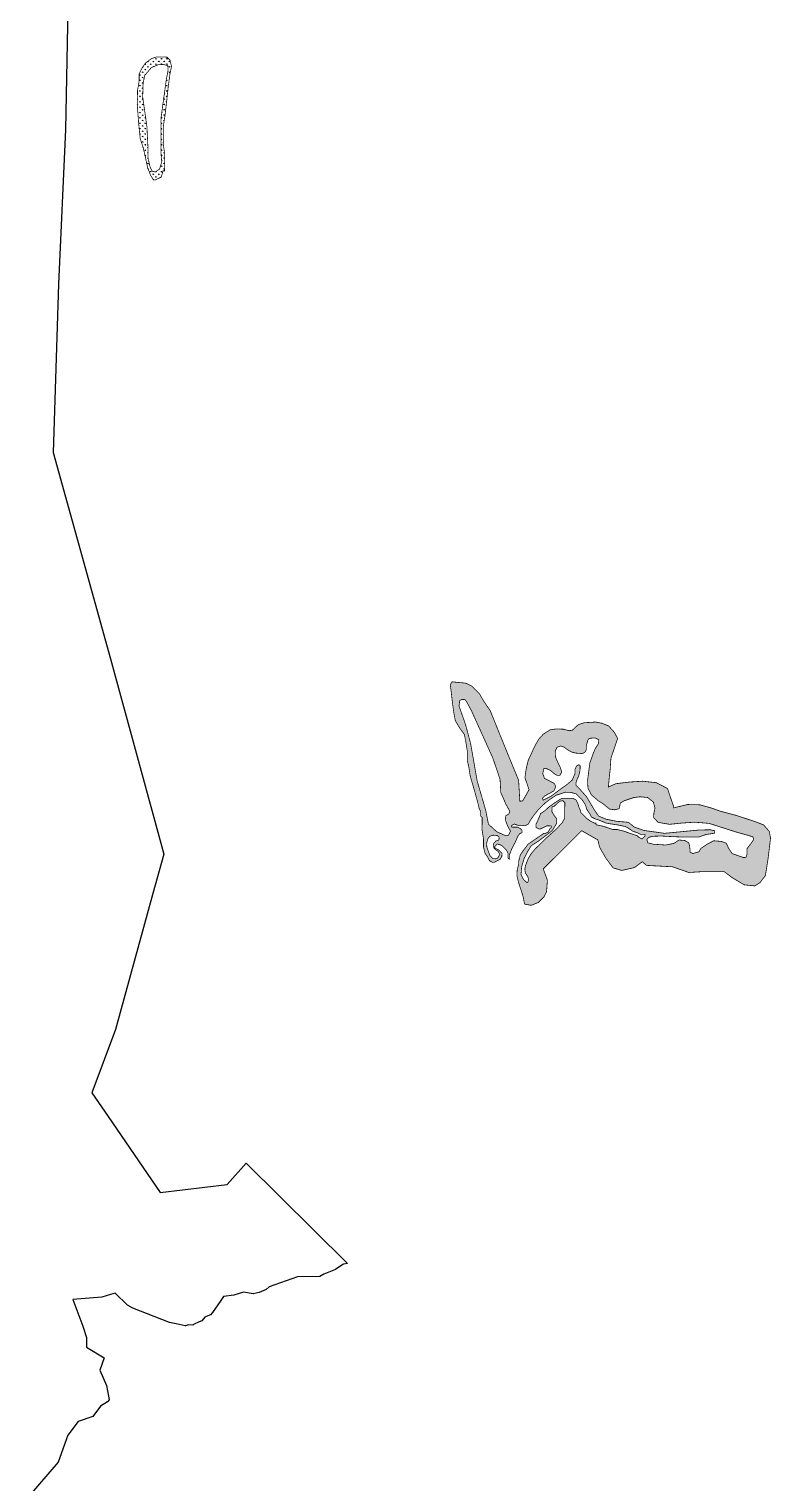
# Model space of a CAD drawing. Header units: metres. Extents: x 319750 to 415268, y 1725605 to 1842937.
# Drawn here: x 334976 to 336928, y 1778584 to 1782412 of the extents above; entities that cross this region are included whole.
import ezdxf

# ---------------------------------------------------------------- set-up
doc = ezdxf.new("R2010")
doc.units = ezdxf.units.M
doc.header["$MEASUREMENT"] = 0
doc.layers.add('DISTRICT BOUNDRY', color=86, linetype='Continuous')
doc.layers.add('MANGROOVES BUFFER ZONE', color=120, linetype='Continuous')

msp = doc.modelspace()

# ---------------------------------------------------------------- hatches: boundary and pattern name
at = {"layer": 'MANGROOVES BUFFER ZONE'}
h = msp.add_hatch(dxfattribs=at)
h.set_pattern_fill('GRASS', color=256, scale=10)
h.paths.add_polyline_path([(335346.6, 1782330.4), (335338.6, 1782338.5), (335326.4, 1782338.6), (335310.2, 1782338.8), (335298.1, 1782334.8), (335281.8, 1782322.8), (335273.6, 1782310.7), (335265.4, 1782294.6), (335265.2, 1782274.3), (335260.9, 1782250.1), (335260.6, 1782209.6), (335264.3, 1782161), (335268, 1782124.5), (335275.9, 1782100.2), (335279.8, 1782084), (335287.6, 1782047.5), (335295.5, 1782027.1), (335303.5, 1782014.9), (335307.6, 1782014.9), (335323.8, 1782022.9), (335328, 1782039), (335332.1, 1782039), (335332.3, 1782063.3), (335332.4, 1782083.5), (335328.6, 1782111.9), (335329, 1782156.4), (335333.3, 1782184.7), (335337.6, 1782221.1), (335342, 1782261.6), (335346.3, 1782293.9), (335350.5, 1782314.1)])
h.paths.add_polyline_path([(335315.4, 1782318.5), (335330, 1782319), (335340.7, 1782315.9), (335341.5, 1782303.9), (335336.6, 1782278.2), (335322.5, 1782175.8), (335322.5, 1782091.6), (335324.7, 1782061.9), (335318.9, 1782043.8), (335307.8, 1782036.2), (335299.9, 1782038), (335294.5, 1782047.8), (335288.8, 1782071.7), (335288.8, 1782094.3), (335285.7, 1782155.8), (335274.6, 1782233.9), (335275.9, 1782271.6), (335280.4, 1782291.1), (335297.7, 1782311)], flags=16)
h = msp.add_hatch(dxfattribs=at)
h.set_pattern_fill('GRASS', color=256, scale=10)
h.paths.add_polyline_path([(336487.8, 1780313), (336467.6, 1780317.2), (336467.6, 1780321.3), (336463.6, 1780321.3), (336455.5, 1780325.4), (336443.4, 1780333.6), (336435.4, 1780341.8), (336427.4, 1780350), (336427.4, 1780354), (336423.4, 1780362.1), (336419.5, 1780374.3), (336415.5, 1780382.4), (336407.4, 1780386.6), (336379.1, 1780386.8), (336371, 1780382.8), (336358.8, 1780374.8), (336342.5, 1780362.8), (336334.3, 1780354.8), (336322.1, 1780346.8), (336313.9, 1780326.6), (336309.7, 1780318.5), (336309.7, 1780310.4), (336317.7, 1780306.3), (336321.8, 1780306.3), (336338, 1780314.3), (336350.2, 1780314.2), (336350.2, 1780310.1), (336346.1, 1780306.1), (336342, 1780298), (336333.8, 1780294), (336329.8, 1780294.1), (336289.1, 1780266.1), (336276.8, 1780250), (336268.6, 1780237.9), (336264.4, 1780221.7), (336264.4, 1780213.6), (336260.2, 1780197.5), (336260, 1780181.3), (336264, 1780165.1), (336267.9, 1780152.9), (336275.8, 1780128.5), (336279.7, 1780108.3), (336297.1, 1780105.1), (336316, 1780112.4), (336331.3, 1780127.7), (336337.8, 1780141.7), (336339.9, 1780171), (336329, 1780201), (336430, 1780301.6), (336472.7, 1780277.2), (336477.2, 1780258.1), (336494, 1780228.8), (336512.5, 1780203.9), (336535.3, 1780196.8), (336569.1, 1780204.5), (336589.4, 1780219.8), (336600.7, 1780210.2), (336668.9, 1780206.5), (336712.2, 1780191.5), (336750.6, 1780193.9), (336805.4, 1780193.5), (336827.1, 1780177.3), (336857.6, 1780159.1), (336885.8, 1780156.1), (336899.7, 1780165), (336913.6, 1780183.2), (336920.6, 1780227.1), (336927.2, 1780281.6), (336923.7, 1780300), (336909, 1780316.7), (336887.8, 1780325.1), (336837.2, 1780341.7), (336794.2, 1780353.1), (336774.3, 1780360.4), (336741.5, 1780369.7), (336708.9, 1780370.5), (336672.6, 1780361.8), (336671.8, 1780366.7), (336665.1, 1780385.7), (336656, 1780412.6), (336626.7, 1780428), (336590.7, 1780431.9), (336555.6, 1780429.7), (336520, 1780425.3), (336500.2, 1780416.5), (336505.2, 1780464.2), (336507.1, 1780492.4), (336524.8, 1780544.5), (336515.9, 1780560.9), (336500.7, 1780577.7), (336482.7, 1780584.7), (336467.1, 1780587.6), (336437, 1780585.9), (336421.2, 1780580.8), (336404.8, 1780565.7), (336396, 1780565.1), (336382.3, 1780568.8), (336364, 1780569.5), (336347.6, 1780567.5), (336328.8, 1780555.6), (336316.7, 1780542), (336307.2, 1780525.4), (336289.6, 1780487.3), (336284.3, 1780466.1), (336280.7, 1780441.2), (336291.5, 1780409.4), (336274.8, 1780380.2), (336267.4, 1780378.9), (336264.1, 1780434.3), (336235, 1780504.9), (336189.4, 1780617.5), (336171.8, 1780643.4), (336161.3, 1780661.8), (336140.6, 1780682.5), (336124, 1780690.3), (336106.8, 1780691.8), (336088.7, 1780693.6), (336084.2, 1780685.4), (336086, 1780672.6), (336089.7, 1780640.2), (336093.6, 1780611.8), (336097.4, 1780591.5), (336109.4, 1780571.2), (336121.4, 1780554.9), (336125.3, 1780534.6), (336129.2, 1780510.3), (336129, 1780486), (336132.9, 1780469.8), (336136.7, 1780445.4), (336148.5, 1780404.9), (336156.4, 1780376.5), (336160.3, 1780360.2), (336164.3, 1780352.1), (336164.2, 1780340), (336168.2, 1780335.9), (336167.9, 1780303.5), (336171.8, 1780279.2), (336171.6, 1780258.9), (336175.5, 1780242.7), (336183.5, 1780230.5), (336187.5, 1780222.4), (336195.6, 1780218.3), (336199.6, 1780218.2), (336207.8, 1780222.2), (336215.9, 1780226.2), (336220, 1780234.2), (336220.1, 1780242.3), (336216.1, 1780246.4), (336212, 1780250.5), (336204, 1780254.6), (336200, 1780258.7), (336208.1, 1780266.7), (336220.2, 1780262.6), (336228.3, 1780254.4), (336232.3, 1780250.3), (336236.3, 1780242.2), (336236.2, 1780230.1), (336239.2, 1780227), (336240, 1780237.8), (336243.4, 1780247.1), (336248.2, 1780258.1), (336254.7, 1780270.1), (336259.7, 1780281.8), (336263.4, 1780289.6), (336268.3, 1780294.7), (336273.1, 1780296.1), (336273.2, 1780302.6), (336269.2, 1780306.7), (336261.1, 1780310.8), (336244.9, 1780311), (336244.9, 1780315), (336253.1, 1780319), (336265.2, 1780314.8), (336281.4, 1780314.7), (336289.5, 1780318.7), (336293.6, 1780326.8), (336301.8, 1780338.8), (336314.1, 1780354.9), (336326.3, 1780367), (336334.5, 1780375), (336350.8, 1780387), (336363, 1780395), (336375.2, 1780399), (336387.3, 1780402.9), (336399.5, 1780402.8), (336415.6, 1780398.6), (336423.7, 1780390.5), (336431.7, 1780382.3), (336439.7, 1780370.1), (336443.6, 1780357.9), (336451.6, 1780345.7), (336455.6, 1780337.6), (336463.7, 1780333.5), (336475.8, 1780329.3), (336496, 1780321.1), (336524.3, 1780316.8), (336544.5, 1780312.6), (336552.5, 1780308.5), (336564.6, 1780300.3), (336576.7, 1780296.1), (336584.8, 1780292), (336596.9, 1780291.9), (336596.9, 1780287.8), (336588.7, 1780279.8), (336580.7, 1780283.9), (336576.6, 1780288), (336564.5, 1780292.2), (336540.3, 1780300.5), (336524.2, 1780304.6), (336512, 1780304.7)])
h.paths.add_polyline_path([(336362.7, 1780305.2), (336335.8, 1780281.1), (336318.8, 1780264.2), (336307.4, 1780253.3), (336297.6, 1780241.5), (336289.3, 1780227.8), (336282.4, 1780210.2), (336280.4, 1780200.2), (336281.8, 1780190.1), (336287.3, 1780182.1), (336289.6, 1780177), (336289.9, 1780170.7), (336288.4, 1780166.1), (336286, 1780165.1), (336277.3, 1780172.4), (336270.4, 1780186.6), (336272.2, 1780207.2), (336278.7, 1780228.8), (336287.8, 1780246.6), (336297.4, 1780262.2), (336316.2, 1780274.1), (336352, 1780301.1), (336364.4, 1780320.7), (336364.4, 1780332.8), (336357, 1780342.5), (336351.5, 1780352.2), (336352.4, 1780364.3), (336357.6, 1780365.7), (336365.6, 1780373.4), (336372.5, 1780379.2), (336380.5, 1780380.6), (336385.7, 1780375.5), (336385.4, 1780334.4), (336378.5, 1780322.1)], flags=16)
h.paths.add_polyline_path([(336462.7, 1780357.5), (336442.7, 1780391.2), (336422.2, 1780414.2), (336415.4, 1780420.5), (336414.8, 1780427.3), (336418.5, 1780437.8), (336422.2, 1780445), (336425.9, 1780461.5), (336426.2, 1780472), (336423.1, 1780475.1), (336417.7, 1780473.1), (336412.5, 1780464), (336412.5, 1780451.8), (336405.1, 1780435), (336393.5, 1780424.8), (336372.7, 1780409.7), (336348.5, 1780391.8), (336328.8, 1780381.8), (336327.1, 1780387.2), (336333.3, 1780393.5), (336344.2, 1780399.4), (336356.7, 1780406), (336361.8, 1780417.4), (336358.4, 1780425.6), (336341.6, 1780434.7), (336332.2, 1780439.3), (336327.6, 1780451.8), (336330.5, 1780464.9), (336336.2, 1780465.7), (336348.4, 1780459.8), (336359.5, 1780450.4), (336365.2, 1780447.5), (336372.9, 1780447.5), (336377.7, 1780456.3), (336373.2, 1780469.7), (336366.4, 1780483.1), (336361.2, 1780496.4), (336360.4, 1780510.5), (336364.9, 1780521), (336374.6, 1780524.7), (336384.3, 1780521.3), (336391.1, 1780515.9), (336403.4, 1780508.7), (336414.2, 1780505.9), (336431.8, 1780504.5), (336438.7, 1780508.5), (336442.6, 1780516.1), (336442.4, 1780525.2), (336446.1, 1780539.5), (336448.6, 1780543.2), (336454, 1780545.2), (336465.4, 1780545.7), (336475.1, 1780541.2), (336474.2, 1780530.9), (336465.7, 1780517.6), (336460, 1780503.6), (336451.5, 1780480), (336445.5, 1780433.3), (336446.6, 1780413.9), (336455.5, 1780396), (336473.1, 1780380.9), (336486.8, 1780372.1), (336503.3, 1780358.5), (336517.2, 1780356.5), (336528.6, 1780359.6), (336532.3, 1780375), (336543.1, 1780380.7), (336567.5, 1780388.9), (336584.2, 1780390.9), (336603.9, 1780388.9), (336618.7, 1780376.9), (336623, 1780361.3), (336620.1, 1780347.9), (336619.5, 1780336.3), (336631.2, 1780323.5), (336661.4, 1780318.3), (336694.4, 1780321.7), (336728, 1780323.9), (336765.6, 1780320.8), (336835.7, 1780298.3), (336865.3, 1780290), (336880.4, 1780285.5), (336882.9, 1780278.7), (336875, 1780266.7), (336865.6, 1780255.1), (336865, 1780238.3), (336862.4, 1780231.2), (336855.6, 1780230.9), (336826, 1780241.4), (336816.6, 1780255.6), (336810.9, 1780268.4), (336798.1, 1780273.3), (336777.6, 1780275), (336762, 1780267), (336743.7, 1780254.8), (336738.6, 1780246), (336722.4, 1780241.4), (336715.6, 1780245.1), (336714.4, 1780260.2), (336711.9, 1780269.6), (336701.3, 1780275.8), (336686.2, 1780277), (336672.6, 1780268.1), (336651.2, 1780263.9), (336619.1, 1780265.9), (336604, 1780269.6), (336601.7, 1780278.1), (336606.3, 1780284.1), (336617.7, 1780286.9), (336639.6, 1780287.5), (336670.6, 1780285.8), (336697.6, 1780284.9), (336720.7, 1780284.9), (336739.5, 1780285.2), (336757.1, 1780291.5), (336771.1, 1780293.5), (336779.9, 1780295.2), (336780.5, 1780301.1), (336768.8, 1780304), (336738.9, 1780303.4), (336648.1, 1780294.6), (336593.5, 1780302.3), (336569.1, 1780310.9), (336552.9, 1780323.7), (336522.2, 1780326.3), (336495.1, 1780331.7), (336474.7, 1780339.9)], flags=16)
h.paths.add_polyline_path([(336242.7, 1780300.2), (336237.3, 1780289.4), (336227.4, 1780289.4), (336206.3, 1780298.9), (336184.7, 1780318.7), (336177.5, 1780355.3), (336155, 1780432.6), (336137.9, 1780530.3), (336124.4, 1780581.1), (336107.3, 1780629.7), (336109.1, 1780644.1), (336114.9, 1780647.2), (336123, 1780646.8), (336128, 1780639.6), (336140.1, 1780617.1), (336195.9, 1780493.7), (336215.3, 1780436.6), (336217.1, 1780402.3), (336231, 1780370.4), (336240.9, 1780352.8), (336238.2, 1780345.6), (336230.1, 1780340.7), (336229.2, 1780330.3), (336234.6, 1780315.1)], flags=16)
h.paths.add_polyline_path([(336212.2, 1780286.3), (336213, 1780279.4), (336210.7, 1780276.4), (336203.8, 1780274.1), (336198.3, 1780267.7), (336197.4, 1780263.3), (336199.4, 1780255.4), (336204.5, 1780250.6), (336209.8, 1780247.3), (336213, 1780242.3), (336213.5, 1780237), (336210.3, 1780230.9), (336204.5, 1780227.5), (336196.5, 1780228), (336188.8, 1780236.1), (336185.1, 1780245.3), (336180.5, 1780258.9), (336179.9, 1780269.1), (336183.1, 1780279.9), (336187.9, 1780286.8), (336197.4, 1780289.8), (336207.3, 1780288.9)], flags=16)

# ---------------------------------------------------------------- linework, layer by layer
at = {"layer": 'DISTRICT BOUNDRY'}
msp.add_polyline3d([(335079.7, 1782558.8, 0), (335071.1, 1782147.6, 0), (335053.4, 1781740.6, 0), (335039, 1781297.8, 0), (335189.7, 1780753.9, 0), (335330.3, 1780240, 0), (335301.5, 1780136.3, 0), (335202.9, 1779778.5, 0), (335140.7, 1779611.3, 0), (335183.6, 1779548.7, 0), (335320.6, 1779348.6, 0), (335497.4, 1779369.7, 0), (335546.9, 1779425.8, 0), (335813.9, 1779161.5, 0), (335802.9, 1779160.2, 0), (335801.4, 1779159.2, 0), (335781.7, 1779146.5, 0), (335751.7, 1779134.2, 0), (335741.3, 1779127.9, 0), (335682.3, 1779126.5, 0), (335607.4, 1779100.4, 0), (335599.8, 1779093.8, 0), (335581.3, 1779085.9, 0), (335565.7, 1779082.4, 0), (335539.9, 1779086.5, 0), (335514.5, 1779078.5, 0), (335487.2, 1779074.6, 0), (335480.2, 1779064.4, 0), (335458.1, 1779032.5, 0), (335453.1, 1779026.7, 0), (335446.3, 1779023.8, 0), (335438.1, 1779020.2, 0), (335430.4, 1779011.3, 0), (335423.7, 1779008.5, 0), (335408, 1779001.7, 0), (335406.3, 1778999.3, 0), (335395.5, 1779000.2, 0), (335387.2, 1778997.7, 0), (335386.8, 1778997.8, 0), (335386, 1778998, 0), (335362.7, 1779003.3, 0), (335345, 1779006.2, 0), (335305, 1779022.4, 0), (335248.7, 1779044.3, 0), (335234.5, 1779052.1, 0), (335202.2, 1779083.7, 0), (335190.1, 1779080, 0), (335167.5, 1779073.1, 0), (335090.7, 1779067, 0), (335117.2, 1778997, 0), (335126.6, 1778966.7, 0), (335126.6, 1778941.8, 0), (335173.2, 1778913.5, 0), (335162.2, 1778880.8, 0), (335179.1, 1778840.7, 0), (335185, 1778813, 0), (335186.6, 1778802.8, 0), (335181.6, 1778797.4, 0), (335163.7, 1778785.8, 0), (335143.6, 1778758.9, 0), (335104.7, 1778745.5, 0), (335077.7, 1778710.2, 0), (335052.2, 1778639.2, 0), (334975.6, 1778550.5, 0)], dxfattribs=at)
at = {"layer": 'MANGROOVES BUFFER ZONE', "const_width": 2}
for points in [[(335346.6, 1782330.4), (335338.6, 1782338.5), (335326.4, 1782338.6), (335310.2, 1782338.8), (335298.1, 1782334.8), (335281.8, 1782322.8), (335273.6, 1782310.7), (335265.4, 1782294.6), (335265.2, 1782274.3), (335260.9, 1782250.1), (335260.6, 1782209.6), (335264.3, 1782161), (335268, 1782124.5), (335275.9, 1782100.2), (335279.8, 1782084), (335287.6, 1782047.5), (335295.5, 1782027.1), (335303.5, 1782014.9), (335307.6, 1782014.9), (335323.8, 1782022.9), (335328, 1782039), (335332.1, 1782039), (335332.3, 1782063.3), (335332.4, 1782083.5), (335328.6, 1782111.9), (335329, 1782156.4), (335333.3, 1782184.7), (335337.6, 1782221.1), (335342, 1782261.6), (335346.3, 1782293.9), (335350.5, 1782314.1), (335346.6, 1782330.4)], [(335315.4, 1782318.5), (335330, 1782319), (335340.7, 1782315.9), (335341.5, 1782303.9), (335336.6, 1782278.2), (335322.5, 1782175.8), (335322.5, 1782091.6), (335324.7, 1782061.9), (335318.9, 1782043.8), (335307.8, 1782036.2), (335299.9, 1782038), (335294.5, 1782047.8), (335288.8, 1782071.7), (335288.8, 1782094.3), (335285.7, 1782155.8), (335274.6, 1782233.9), (335275.9, 1782271.6), (335280.4, 1782291.1), (335297.7, 1782311), (335315.4, 1782318.5)], [(336487.8, 1780313), (336467.6, 1780317.2), (336467.6, 1780321.3), (336463.6, 1780321.3), (336455.5, 1780325.4), (336443.4, 1780333.6), (336435.4, 1780341.8), (336427.4, 1780350), (336427.4, 1780354), (336423.4, 1780362.1), (336419.5, 1780374.3), (336415.5, 1780382.4), (336407.4, 1780386.6), (336379.1, 1780386.8), (336371, 1780382.8), (336358.8, 1780374.8), (336342.5, 1780362.8), (336334.3, 1780354.8), (336322.1, 1780346.8), (336313.9, 1780326.6), (336309.7, 1780318.5), (336309.7, 1780310.4), (336317.7, 1780306.3), (336321.8, 1780306.3), (336338, 1780314.3), (336350.2, 1780314.2), (336350.2, 1780310.1), (336346.1, 1780306.1), (336342, 1780298), (336333.8, 1780294), (336329.8, 1780294.1), (336289.1, 1780266.1), (336276.8, 1780250), (336268.6, 1780237.9), (336264.4, 1780221.7), (336264.4, 1780213.6), (336260.2, 1780197.5), (336260, 1780181.3), (336264, 1780165.1), (336267.9, 1780152.9), (336275.8, 1780128.5), (336279.7, 1780108.3), (336297.1, 1780105.1), (336316, 1780112.4), (336331.3, 1780127.7), (336337.8, 1780141.7), (336339.9, 1780171), (336329, 1780201), (336430, 1780301.6), (336472.7, 1780277.2), (336477.2, 1780258.1), (336494, 1780228.8), (336512.5, 1780203.9), (336535.3, 1780196.8), (336569.1, 1780204.5), (336589.4, 1780219.8), (336600.7, 1780210.2), (336668.9, 1780206.5), (336712.2, 1780191.5), (336750.6, 1780193.9), (336805.4, 1780193.5), (336827.1, 1780177.3), (336857.6, 1780159.1), (336885.8, 1780156.1), (336899.7, 1780165), (336913.6, 1780183.2), (336920.6, 1780227.1), (336927.2, 1780281.6), (336923.7, 1780300), (336909, 1780316.7), (336887.8, 1780325.1), (336837.2, 1780341.7), (336794.2, 1780353.1), (336774.3, 1780360.4), (336741.5, 1780369.7), (336708.9, 1780370.5), (336672.6, 1780361.8), (336671.8, 1780366.7), (336665.1, 1780385.7), (336656, 1780412.6), (336626.7, 1780428), (336590.7, 1780431.9), (336555.6, 1780429.7), (336520, 1780425.3), (336500.2, 1780416.5), (336505.2, 1780464.2), (336507.1, 1780492.4), (336524.8, 1780544.5), (336515.9, 1780560.9), (336500.7, 1780577.7), (336482.7, 1780584.7), (336467.1, 1780587.6), (336437, 1780585.9), (336421.2, 1780580.8), (336404.8, 1780565.7), (336396, 1780565.1), (336382.3, 1780568.8), (336364, 1780569.5), (336347.6, 1780567.5), (336328.8, 1780555.6), (336316.7, 1780542), (336307.2, 1780525.4), (336289.6, 1780487.3), (336284.3, 1780466.1), (336280.7, 1780441.2), (336291.5, 1780409.4), (336274.8, 1780380.2), (336267.4, 1780378.9), (336264.1, 1780434.3), (336235, 1780504.9), (336189.4, 1780617.5), (336171.8, 1780643.4), (336161.3, 1780661.8), (336140.6, 1780682.5), (336124, 1780690.3), (336106.8, 1780691.8), (336088.7, 1780693.6), (336084.2, 1780685.4), (336086, 1780672.6), (336089.7, 1780640.2), (336093.6, 1780611.8), (336097.4, 1780591.5), (336109.4, 1780571.2), (336121.4, 1780554.9), (336125.3, 1780534.6), (336129.2, 1780510.3), (336129, 1780486), (336132.9, 1780469.8), (336136.7, 1780445.4), (336148.5, 1780404.9), (336156.4, 1780376.5), (336160.3, 1780360.2), (336164.3, 1780352.1), (336164.2, 1780340), (336168.2, 1780335.9), (336167.9, 1780303.5), (336171.8, 1780279.2), (336171.6, 1780258.9), (336175.5, 1780242.7), (336183.5, 1780230.5), (336187.5, 1780222.4), (336195.6, 1780218.3), (336199.6, 1780218.2), (336207.8, 1780222.2), (336215.9, 1780226.2), (336220, 1780234.2), (336220.1, 1780242.3), (336216.1, 1780246.4), (336212, 1780250.5), (336204, 1780254.6), (336200, 1780258.7), (336208.1, 1780266.7), (336220.2, 1780262.6), (336228.3, 1780254.4), (336232.3, 1780250.3), (336236.3, 1780242.2), (336236.2, 1780230.1), (336239.2, 1780227), (336240, 1780237.8), (336243.4, 1780247.1), (336248.2, 1780258.1), (336254.7, 1780270.1), (336259.7, 1780281.8), (336263.4, 1780289.6), (336268.3, 1780294.7), (336273.1, 1780296.1), (336273.2, 1780302.6), (336269.2, 1780306.7), (336261.1, 1780310.8), (336244.9, 1780311), (336244.9, 1780315), (336253.1, 1780319), (336265.2, 1780314.8), (336281.4, 1780314.7), (336289.5, 1780318.7), (336293.6, 1780326.8), (336301.8, 1780338.8), (336314.1, 1780354.9), (336326.3, 1780367), (336334.5, 1780375), (336350.8, 1780387), (336363, 1780395), (336375.2, 1780399), (336387.3, 1780402.9), (336399.5, 1780402.8), (336415.6, 1780398.6), (336423.7, 1780390.5), (336431.7, 1780382.3), (336439.7, 1780370.1), (336443.6, 1780357.9), (336451.6, 1780345.7), (336455.6, 1780337.6), (336463.7, 1780333.5), (336475.8, 1780329.3), (336496, 1780321.1), (336524.3, 1780316.8), (336544.5, 1780312.6), (336552.5, 1780308.5), (336564.6, 1780300.3), (336576.7, 1780296.1), (336584.8, 1780292), (336596.9, 1780291.9), (336596.9, 1780287.8), (336588.7, 1780279.8), (336580.7, 1780283.9), (336576.6, 1780288), (336564.5, 1780292.2), (336540.3, 1780300.5), (336524.2, 1780304.6), (336512, 1780304.7), (336487.8, 1780313)], [(336242.7, 1780300.2), (336237.3, 1780289.4), (336227.4, 1780289.4), (336206.3, 1780298.9), (336184.7, 1780318.7), (336177.5, 1780355.3), (336155, 1780432.6), (336137.9, 1780530.3), (336124.4, 1780581.1), (336107.3, 1780629.7), (336109.1, 1780644.1), (336114.9, 1780647.2), (336123, 1780646.8), (336128, 1780639.6), (336140.1, 1780617.1), (336195.9, 1780493.7), (336215.3, 1780436.6), (336217.1, 1780402.3), (336231, 1780370.4), (336240.9, 1780352.8), (336238.2, 1780345.6), (336230.1, 1780340.7), (336229.2, 1780330.3), (336234.6, 1780315.1), (336242.7, 1780300.2)], [(336462.7, 1780357.5), (336442.7, 1780391.2), (336422.2, 1780414.2), (336415.4, 1780420.5), (336414.8, 1780427.3), (336418.5, 1780437.8), (336422.2, 1780445), (336425.9, 1780461.5), (336426.2, 1780472), (336423.1, 1780475.1), (336417.7, 1780473.1), (336412.5, 1780464), (336412.5, 1780451.8), (336405.1, 1780435), (336393.5, 1780424.8), (336372.7, 1780409.7), (336348.5, 1780391.8), (336328.8, 1780381.8), (336327.1, 1780387.2), (336333.3, 1780393.5), (336344.2, 1780399.4), (336356.7, 1780406), (336361.8, 1780417.4), (336358.4, 1780425.6), (336341.6, 1780434.7), (336332.2, 1780439.3), (336327.6, 1780451.8), (336330.5, 1780464.9), (336336.2, 1780465.7), (336348.4, 1780459.8), (336359.5, 1780450.4), (336365.2, 1780447.5), (336372.9, 1780447.5), (336377.7, 1780456.3), (336373.2, 1780469.7), (336366.4, 1780483.1), (336361.2, 1780496.4), (336360.4, 1780510.5), (336364.9, 1780521), (336374.6, 1780524.7), (336384.3, 1780521.3), (336391.1, 1780515.9), (336403.4, 1780508.7), (336414.2, 1780505.9), (336431.8, 1780504.5), (336438.7, 1780508.5), (336442.6, 1780516.1), (336442.4, 1780525.2), (336446.1, 1780539.5), (336448.6, 1780543.2), (336454, 1780545.2), (336465.4, 1780545.7), (336475.1, 1780541.2), (336474.2, 1780530.9), (336465.7, 1780517.6), (336460, 1780503.6), (336451.5, 1780480), (336445.5, 1780433.3), (336446.6, 1780413.9), (336455.5, 1780396), (336473.1, 1780380.9), (336486.8, 1780372.1), (336503.3, 1780358.5), (336517.2, 1780356.5), (336528.6, 1780359.6), (336532.3, 1780375), (336543.1, 1780380.7), (336567.5, 1780388.9), (336584.2, 1780390.9), (336603.9, 1780388.9), (336618.7, 1780376.9), (336623, 1780361.3), (336620.1, 1780347.9), (336619.5, 1780336.3), (336631.2, 1780323.5), (336661.4, 1780318.3), (336694.4, 1780321.7), (336728, 1780323.9), (336765.6, 1780320.8), (336835.7, 1780298.3), (336865.3, 1780290), (336880.4, 1780285.5), (336882.9, 1780278.7), (336875, 1780266.7), (336865.6, 1780255.1), (336865, 1780238.3), (336862.4, 1780231.2), (336855.6, 1780230.9), (336826, 1780241.4), (336816.6, 1780255.6), (336810.9, 1780268.4), (336798.1, 1780273.3), (336777.6, 1780275), (336762, 1780267), (336743.7, 1780254.8), (336738.6, 1780246), (336722.4, 1780241.4), (336715.6, 1780245.1), (336714.4, 1780260.2), (336711.9, 1780269.6), (336701.3, 1780275.8), (336686.2, 1780277), (336672.6, 1780268.1), (336651.2, 1780263.9), (336619.1, 1780265.9), (336604, 1780269.6), (336601.7, 1780278.1), (336606.3, 1780284.1), (336617.7, 1780286.9), (336639.6, 1780287.5), (336670.6, 1780285.8), (336697.6, 1780284.9), (336720.7, 1780284.9), (336739.5, 1780285.2), (336757.1, 1780291.5), (336771.1, 1780293.5), (336779.9, 1780295.2), (336780.5, 1780301.1), (336768.8, 1780304), (336738.9, 1780303.4), (336648.1, 1780294.6), (336593.5, 1780302.3), (336569.1, 1780310.9), (336552.9, 1780323.7), (336522.2, 1780326.3), (336495.1, 1780331.7), (336474.7, 1780339.9), (336462.7, 1780357.5)], [(336362.7, 1780305.2), (336335.8, 1780281.1), (336318.8, 1780264.2), (336307.4, 1780253.3), (336297.6, 1780241.5), (336289.3, 1780227.8), (336282.4, 1780210.2), (336280.4, 1780200.2), (336281.8, 1780190.1), (336287.3, 1780182.1), (336289.6, 1780177), (336289.9, 1780170.7), (336288.4, 1780166.1), (336286, 1780165.1), (336277.3, 1780172.4), (336270.4, 1780186.6), (336272.2, 1780207.2), (336278.7, 1780228.8), (336287.8, 1780246.6), (336297.4, 1780262.2), (336316.2, 1780274.1), (336352, 1780301.1), (336364.4, 1780320.7), (336364.4, 1780332.8), (336357, 1780342.5), (336351.5, 1780352.2), (336352.4, 1780364.3), (336357.6, 1780365.7), (336365.6, 1780373.4), (336372.5, 1780379.2), (336380.5, 1780380.6), (336385.7, 1780375.5), (336385.4, 1780334.4), (336378.5, 1780322.1), (336362.7, 1780305.2)], [(336212.2, 1780286.3), (336213, 1780279.4), (336210.7, 1780276.4), (336203.8, 1780274.1), (336198.3, 1780267.7), (336197.4, 1780263.3), (336199.4, 1780255.4), (336204.5, 1780250.6), (336209.8, 1780247.3), (336213, 1780242.3), (336213.5, 1780237), (336210.3, 1780230.9), (336204.5, 1780227.5), (336196.5, 1780228), (336188.8, 1780236.1), (336185.1, 1780245.3), (336180.5, 1780258.9), (336179.9, 1780269.1), (336183.1, 1780279.9), (336187.9, 1780286.8), (336197.4, 1780289.8), (336207.3, 1780288.9), (336212.2, 1780286.3)]]:
    msp.add_lwpolyline(points, close=True, dxfattribs=at)

doc.saveas('drawing.dxf')
